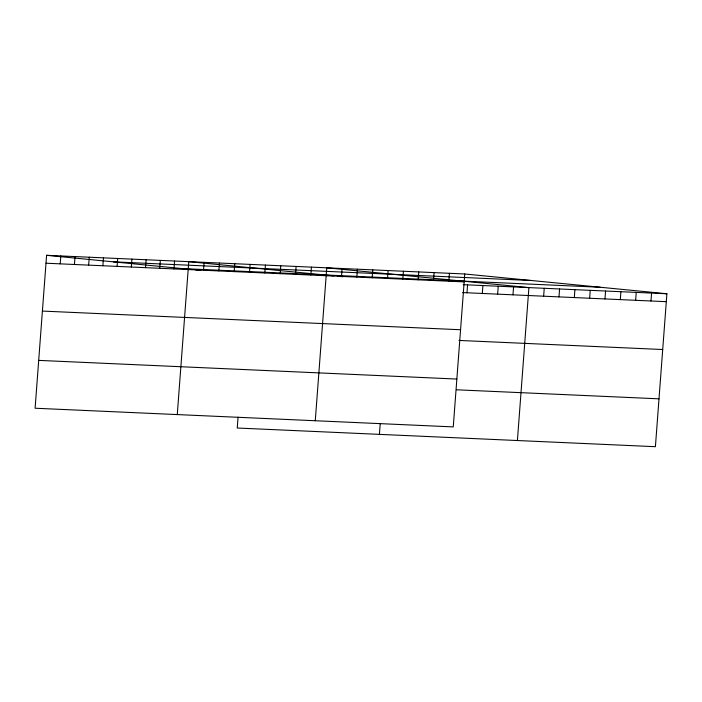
<?xml version="1.0" encoding="UTF-8"?>
<svg xmlns="http://www.w3.org/2000/svg" width="702" height="702" viewBox="0 0 702 702"><rect width="100%" height="100%" fill="white"/><g stroke="black" fill="none" stroke-linecap="round" stroke-linejoin="round"><path stroke-width="1.05" d="M464.759 273.982L46.595 255.309L35.1 408.231L453.255 426.904L464.759 273.982L666.9 293.769L655.405 446.691L237.241 428.018L238.057 417.137M60.223 263.855L60.82 255.949M74.438 264.487L75.035 256.581M88.654 265.119L89.251 257.213M102.869 265.76L103.466 257.853M117.094 266.391L117.682 258.485M131.309 267.023L131.906 259.126M145.525 267.664L146.121 259.758M159.74 268.296L160.337 260.389M173.964 268.936L174.552 261.03M177.273 414.584L188.768 261.662L333.59 275.833M203.51 270.252L204.106 262.346M218.84 270.937L219.436 263.031M234.178 271.621L234.766 263.715M249.508 272.306L250.105 264.4M264.838 272.99L265.435 265.084M280.177 273.675L280.765 265.768M295.507 274.359L296.104 266.453M310.837 275.044L311.434 267.137M315.268 420.744L326.763 267.822L528.904 287.609L517.409 440.523M341.505 276.412L342.093 268.506M356.835 277.097L357.432 269.191M372.165 277.781L372.762 269.875M387.504 278.466L388.092 270.56M379.413 434.362L380.238 423.49M402.834 279.15L403.431 271.244M418.164 279.835L418.761 271.928M433.494 280.519L434.09 272.613M448.832 281.204L449.42 273.297M466.979 292.778L467.576 284.872M482.318 293.462L482.906 285.556M497.648 294.147L498.244 286.24M512.978 294.831L513.574 286.925M543.646 296.2L544.243 288.294M558.976 296.885L559.573 288.978M574.315 297.569L574.903 289.663M589.645 298.253L590.242 290.347M604.975 298.938L605.572 291.032M620.305 299.622L620.901 291.716M635.643 300.307L636.231 292.401M650.973 300.991L651.57 293.085M113.303 261.837L531.467 280.51M182.037 268.568L600.192 287.241M46.007 263.215L464.162 281.888M463.197 284.67L666.9 293.769M462.6 292.576L666.303 301.676M42.41 311.074L460.565 329.747M459.003 340.435L662.706 349.526M38.698 360.38L456.853 379.054M456.397 389.785L659.002 398.833M337.759 276.246L342.971 276.755M46.595 255.309L191.418 269.489M195.586 269.893L200.798 270.402"/></g></svg>
